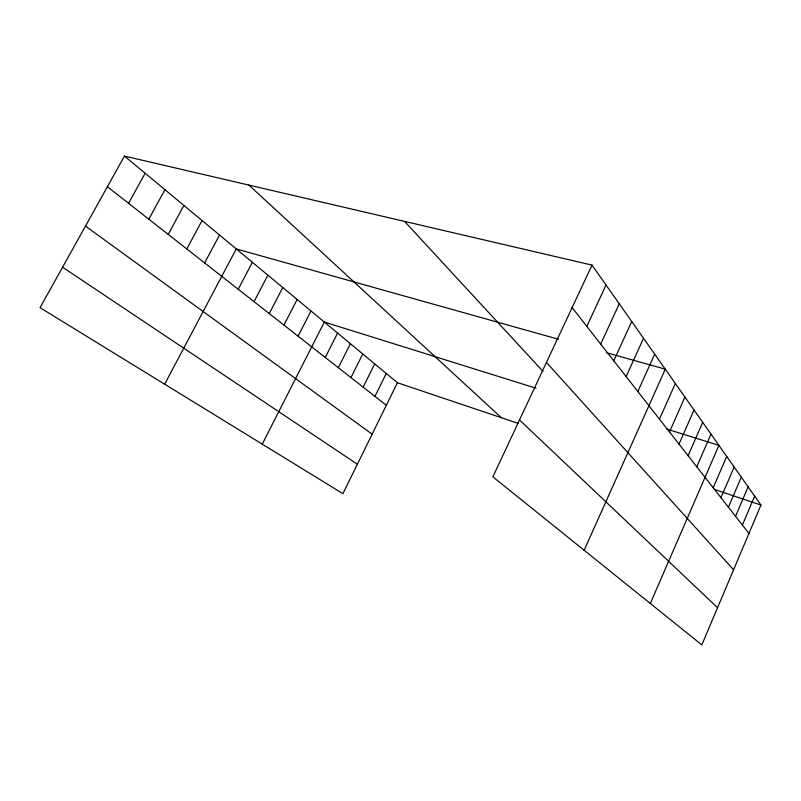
<?xml version="1.0" encoding="UTF-8"?>
<svg xmlns="http://www.w3.org/2000/svg" width="801" height="801" viewBox="0 0 801 801"><rect width="100%" height="100%" fill="white"/><g stroke="black" fill="none" stroke-linecap="round" stroke-linejoin="round"><path stroke-width="1.2" d="M592.019 265.101L760.95 505.071L701.816 644.915L492.875 476.835L592.019 265.101L124.465 156.085L40.05 307.674L342.918 493.676L397.416 382.738L124.465 156.085M735.558 516.315L748.124 486.848M742.397 525.045L754.672 496.149M728.429 507.203L741.295 477.146M720.98 497.691L734.157 467.013M713.19 487.749L726.707 456.43M650.312 603.493L718.918 445.366L666.933 429.116M696.76 466.773L710.998 434.122M688.099 455.709L702.717 422.347M679.018 444.104L694.026 410.012M669.486 431.939L684.925 397.076M659.463 419.153L675.353 383.479M584.149 550.267L665.291 369.191L606.337 352.66M637.836 391.529L654.697 354.142M626.132 376.58L643.523 338.272M613.766 360.79L631.729 321.511M600.69 344.09L619.253 303.789M586.833 326.387L606.037 285.016M374.938 396.375L386.252 373.466M363.163 387.143L374.708 363.874M350.968 377.591L362.773 353.962M338.352 367.709L350.407 343.699M325.276 357.466L337.601 333.066M262.267 444.144L324.335 322.042L536.019 388.205M298.082 336.16L310.978 310.958M283.944 325.076L297.131 299.464M269.276 313.581L282.773 287.539M254.047 301.647L267.864 275.154M238.217 289.241L252.375 262.297M164.666 384.2L236.275 248.921L558.487 339.254M204.635 262.928L219.524 235.013M186.793 248.951L202.082 220.525M168.21 234.383L183.9 205.436M148.816 219.194L164.946 189.697M128.56 203.324L145.151 173.256M397.416 382.738L518.307 423.419M714.232 489.351L760.95 505.071M62.578 267.214L357.386 464.23M85.477 226.102L372.145 434.182M107.394 186.733L386.332 405.306M248.881 185.091L501.336 417.701M519.509 419.944L717.556 607.689M404.585 221.396L543.048 371.434M546.452 362.412L733.586 569.781M572.114 307.604L748.955 533.426"/></g></svg>
